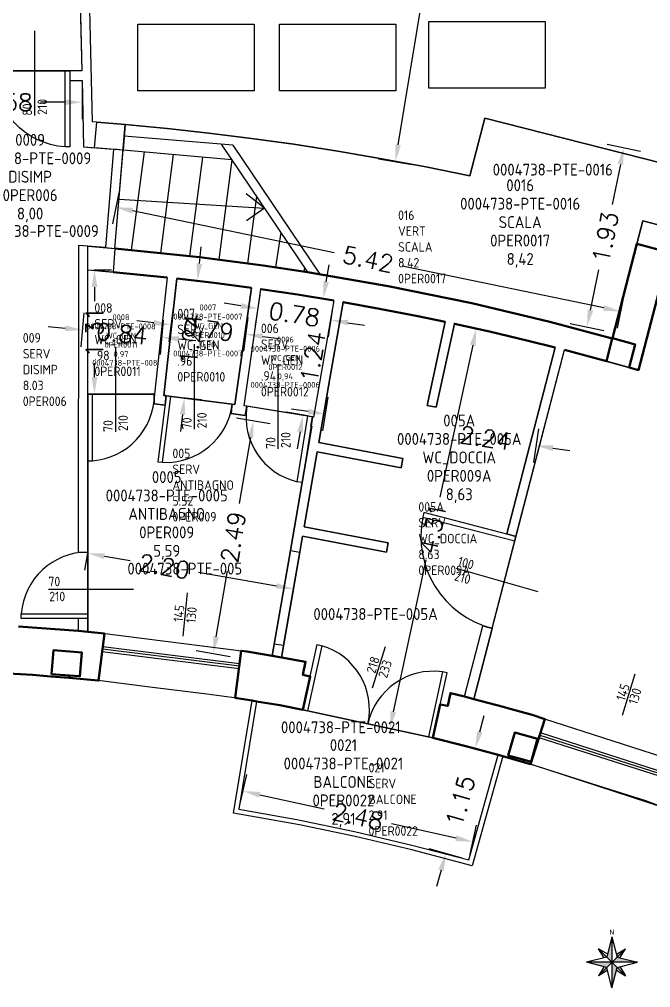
# Model space of a CAD drawing. Header units: metres. Extents: x 360.2 to 396, y 166.8 to 184.4.
# Drawn here: x 376.71 to 383.36, y 166.82 to 177.01 of the extents above; entities that cross this region are included whole.
import ezdxf
from ezdxf.enums import TextEntityAlignment as Align

# ---------------------------------------------------------------- set-up
doc = ezdxf.new("R2010")
doc.units = ezdxf.units.M
for name, color, linetype in [('A-Arredo', 2, 'Continuous'), ('A-Infissi', 5, 'Continuous'), ('A-Muratura', 4, 'Continuous'), ('A-Proiezioni', 253, 'Continuous'), ('A-Quote', 1, 'Continuous'), ('A-Simboli', 7, 'Continuous'), ('A-Viste', 7, 'Continuous'), ('RM$TXT', 5, 'Continuous'), ('Z-RM', 5, 'Continuous'), ('Z-RMBK', 6, 'Continuous'), ('Z-RMTXT', 5, 'Continuous'), ('Z-Sup_Tot_Lorda', 1, 'Continuous')]:
    doc.layers.add(name, color=color, linetype=linetype)
doc.layers.add('A_MURI', color=4, linetype='Continuous', lineweight=50)
doc.styles.add('ROMANS', font='romans')
doc.styles.get("Standard").update_dxf_attribs({"font": 'isocp.shx'})
doc.dimstyles.new('QUOTE', dxfattribs={"dimtxt": 0.18, "dimasz": 0.18, "dimexe": 0.18, "dimexo": 0.0625, "dimgap": 0.09, "dimtad": 0, "dimzin": 0, "dimdsep": 46, "dimtxsty": 'ROMANS', "dimcen": 0.09, "dimadec": 0, "dimazin": 0, "dimtfac": 1, "dimtofl": 0, "dimtmove": 0, "dimatfit": 3, "dimfxl": 0.18, "dimfxlon": 1, "dimtolj": 1, "dimtzin": 0, "dimarcsym": 0})

# ---------------------------------------------------------------- blocks, each defined once
blk = doc.blocks.new('W150')
for p, q in [((0, 0.049), (0, 0)), ((1.5, 0.049), (1.5, 0))]:
    blk.add_line(p, q)
for points in [[(1.5, 0.049), (0, 0.049)], [(0, 0.025), (1.5, 0.025)], [(0, 0), (1.5, 0)]]:
    blk.add_lwpolyline(points)
blk = doc.blocks.new('W145')
for p, q in [((0, 0.049), (0, 0)), ((1.45, 0.049), (1.45, 0))]:
    blk.add_line(p, q)
for points in [[(1.45, 0.049), (0, 0.049)], [(0, 0.025), (1.45, 0.025)], [(0, 0), (1.45, 0)]]:
    blk.add_lwpolyline(points)
blk = doc.blocks.new('DW70dx')
blk.add_line((0, 0), (-0.7, 0))
for points in [[(0, 0.7), (-0.05, 0.7), (-0.05, 0)], [(0, 0), (0, 0.7)]]:
    blk.add_lwpolyline(points)
blk.add_arc((0.003, -0.001), 0.703, 94.3593, 179.8829)
blk = doc.blocks.new('DW70sx')
blk.add_line((0, 0), (0.7, 0))
for points in [[(0, 0), (0, 0.7)], [(0, 0.7), (0.05, 0.7), (0.05, 0)]]:
    blk.add_lwpolyline(points)
blk.add_arc((-0.003, -0.001), 0.703, 0.1171, 85.6407)
blk = doc.blocks.new('D100dx')
blk.add_lwpolyline([(-0.05, 1, 0.399307), (-1, 0), (0, 0)], format="xyb")
for points in [[(0, 1), (-0.05, 1), (-0.05, 0)], [(0, 0), (0, 1)]]:
    blk.add_lwpolyline(points)
blk = doc.blocks.new('D70sx')
blk.add_line((0, 0), (0.7, 0))
for points in [[(0, 0), (0, 0.7)], [(0, 0.7), (0.05, 0.7), (0.05, 0)]]:
    blk.add_lwpolyline(points)
blk.add_arc((-0.003, -0.001), 0.703, 0.1171, 85.6407)
blk = doc.blocks.new('D70dx')
blk.add_line((0, 0), (-0.7, 0))
for points in [[(0, 0.7), (-0.05, 0.7), (-0.05, 0)], [(0, 0), (0, 0.7)]]:
    blk.add_lwpolyline(points)
blk.add_arc((0.003, -0.001), 0.703, 94.3593, 179.8829)
blk = doc.blocks.new('D80sx')
for points in [[(0, 0), (0, 0.8)], [(0, 0.8), (0.05, 0.8), (0.05, 0)], [(0.8, 0), (0, 0)]]:
    blk.add_lwpolyline(points)
blk.add_lwpolyline([(0.05, 0.8, -0.394558), (0.8, 0)], format="xyb")
blk = doc.blocks.new('WNS')
blk.add_line((-0.228, 0), (0.228, 0))
for tag, p in [('WIDTH', (0.005, 0.017)), ('HEIGHT', (0.001, -0.116))]:
    blk.add_attdef(tag, text='', height=0.1).set_placement(p, align=Align.CENTER)
at = {"flags": 1}
for tag, p in [('WN_TYPE', (-0.004, 0.009)), ('GL_TYPE', (-0.003, 0.014)), ('FR_ELEV', (-0.004, 0.002)), ('FR_MATL', (0.021, 0.009))]:
    blk.add_attdef(tag, p, '', height=0.00225, dxfattribs=at)
blk = doc.blocks.new('PORTA')
blk.add_line((-0.893, 0), (0, 0))
for tag, p in [('WIDTH', (-0.894, 0.03)), ('HEIGHT', (-0.885, -0.128))]:
    blk.add_attdef(tag, p, '', height=0.1)
blk = doc.blocks.new('*D197')
at = {"layer": 'A-Quote', "color": 0, "lineweight": -2, "transparency": 16777216}
for p, q in [((377.432, 171.392), (377.401, 171.214)), ((377.609, 171.361), (377.88, 171.314)), ((379.42, 171.046), (378.598, 171.189)), ((379.597, 171.016), (379.566, 170.838))]:
    blk.add_line(p, q, dxfattribs=at)
at = {"layer": 'A-Quote', "color": 0, "transparency": 16777216}
for points in [[(377.615, 171.391), (377.604, 171.331), (377.432, 171.392)], [(379.425, 171.076), (379.415, 171.017), (379.597, 171.016)]]:
    blk.add_solid(points, dxfattribs=at)
at = {"layer": 'Defpoints', "color": 0, "transparency": 16777216}
for p in [(377.434, 171.404), (379.597, 171.016), (379.599, 171.028)]:
    blk.add_point(p, dxfattribs=at)
at = {"layer": 'A-Quote', "color": 0, "transparency": 16777216, "insert": (378.239, 171.252), "char_height": 0.18, "attachment_point": 5, "rotation": 350.1415, "style": 'ROMANS'}
blk.add_mtext('\\A1;2.20', dxfattribs=at)
blk = doc.blocks.new('*D198')
at = {"layer": 'A-Quote', "color": 0, "lineweight": -2, "transparency": 16777216}
for p, q in [((381.352, 173.793), (381.698, 173.718)), ((381.484, 173.58), (381.138, 171.983)), ((380.649, 169.723), (380.995, 171.321)), ((380.441, 169.584), (380.787, 169.509))]:
    blk.add_line(p, q, dxfattribs=at)
at = {"layer": 'A-Quote', "color": 0, "transparency": 16777216}
for points in [[(381.455, 173.587), (381.513, 173.574), (381.522, 173.756)], [(380.62, 169.729), (380.678, 169.717), (380.611, 169.547)]]:
    blk.add_solid(points, dxfattribs=at)
at = {"layer": 'Defpoints', "color": 0, "transparency": 16777216}
for p in [(381.291, 173.806), (380.379, 169.597), (380.611, 169.547)]:
    blk.add_point(p, dxfattribs=at)
at = {"layer": 'A-Quote', "color": 0, "transparency": 16777216, "insert": (381.066, 171.652), "char_height": 0.18, "attachment_point": 5, "rotation": 77.7864, "style": 'ROMANS'}
blk.add_mtext('\\A1;4.31', dxfattribs=at)
blk = doc.blocks.new('*D174')
at = {"layer": 'A-Quote', "color": 0, "lineweight": -2, "transparency": 16777216}
for p, q in [((379.958, 173.034), (379.905, 172.678)), ((379.754, 172.883), (379.576, 172.909)), ((382.177, 172.702), (382.124, 172.346)), ((382.328, 172.498), (382.506, 172.471))]:
    blk.add_line(p, q, dxfattribs=at)
at = {"layer": 'A-Quote', "color": 0, "transparency": 16777216}
for points in [[(379.758, 172.912), (379.749, 172.853), (379.932, 172.856)], [(382.333, 172.527), (382.324, 172.468), (382.15, 172.524)]]:
    blk.add_solid(points, dxfattribs=at)
at = {"layer": 'Defpoints', "color": 0, "transparency": 16777216}
for p in [(380.022, 173.457), (382.24, 173.125), (382.15, 172.524)]:
    blk.add_point(p, dxfattribs=at)
at = {"layer": 'A-Quote', "color": 0, "transparency": 16777216, "insert": (381.617, 172.604), "char_height": 0.18, "attachment_point": 5, "rotation": 351.4913, "style": 'ROMANS'}
blk.add_mtext('\\A1;2.24', dxfattribs=at)
blk = doc.blocks.new('*D199')
at = {"layer": 'A-Quote', "color": 0, "lineweight": -2, "transparency": 16777216}
for p, q in [((378.608, 174.439), (378.628, 174.617)), ((378.432, 174.277), (378.767, 174.24)), ((378.295, 173.046), (378.629, 173.009)), ((378.431, 172.85), (378.411, 172.671))]:
    blk.add_line(p, q, dxfattribs=at)
at = {"layer": 'A-Quote', "color": 0, "transparency": 16777216}
for points in [[(378.578, 174.442), (378.638, 174.435), (378.588, 174.26)], [(378.401, 172.853), (378.46, 172.847), (378.451, 173.029)]]:
    blk.add_solid(points, dxfattribs=at)
at = {"layer": 'Defpoints', "color": 0, "transparency": 16777216}
for p in [(378.37, 174.284), (378.233, 173.053), (378.451, 173.029)]:
    blk.add_point(p, dxfattribs=at)
at = {"layer": 'A-Quote', "color": 0, "transparency": 16777216, "insert": (378.519, 173.644), "char_height": 0.18, "attachment_point": 5, "rotation": 83.6354, "style": 'ROMANS'}
blk.add_mtext('\\A1;1.24', dxfattribs=at)
blk = doc.blocks.new('*D200')
at = {"layer": 'A-Quote', "color": 0, "lineweight": -2, "transparency": 16777216}
for p, q in [((378.331, 173.973), (378.286, 173.616)), ((379.118, 173.874), (379.073, 173.517)), ((378.13, 173.817), (377.952, 173.839)), ((379.274, 173.673), (379.453, 173.651))]:
    blk.add_line(p, q, dxfattribs=at)
at = {"layer": 'A-Quote', "color": 0, "transparency": 16777216}
for points in [[(378.134, 173.847), (378.126, 173.787), (378.309, 173.795)], [(379.278, 173.703), (379.27, 173.644), (379.096, 173.696)]]:
    blk.add_solid(points, dxfattribs=at)
at = {"layer": 'Defpoints', "color": 0, "transparency": 16777216}
for p in [(378.37, 174.284), (379.157, 174.185), (378.309, 173.795)]:
    blk.add_point(p, dxfattribs=at)
at = {"layer": 'A-Quote', "color": 0, "transparency": 16777216, "insert": (378.702, 173.745), "char_height": 0.18, "attachment_point": 5, "rotation": 352.8526, "style": 'ROMANS'}
blk.add_mtext('\\A1;0.79', dxfattribs=at)
blk = doc.blocks.new('*D201')
at = {"layer": 'A-Quote', "color": 0, "lineweight": -2, "transparency": 16777216}
for p, q in [((379.942, 174.248), (379.973, 174.426)), ((379.962, 174.062), (379.734, 174.102)), ((379.749, 172.836), (379.521, 172.876)), ((379.667, 172.668), (379.636, 172.49))]:
    blk.add_line(p, q, dxfattribs=at)
at = {"layer": 'A-Quote', "color": 0, "transparency": 16777216}
for points in [[(379.912, 174.253), (379.971, 174.243), (379.911, 174.071)], [(379.638, 172.673), (379.697, 172.662), (379.698, 172.845)]]:
    blk.add_solid(points, dxfattribs=at)
at = {"layer": 'Defpoints', "color": 0, "transparency": 16777216}
for p in [(380.023, 174.051), (379.698, 172.845), (379.81, 172.825)]:
    blk.add_point(p, dxfattribs=at)
at = {"layer": 'A-Quote', "color": 0, "transparency": 16777216, "insert": (379.804, 173.458), "char_height": 0.18, "attachment_point": 5, "rotation": 80.1415, "style": 'ROMANS'}
blk.add_mtext('\\A1;1.24', dxfattribs=at)
blk = doc.blocks.new('*D202')
at = {"layer": 'A-Quote', "color": 0, "lineweight": -2, "transparency": 16777216}
for p, q in [((379.246, 174.11), (379.196, 173.788)), ((379.046, 173.994), (378.868, 174.022)), ((380.014, 173.99), (379.964, 173.668)), ((380.169, 173.818), (380.347, 173.791))]:
    blk.add_line(p, q, dxfattribs=at)
at = {"layer": 'A-Quote', "color": 0, "transparency": 16777216}
for points in [[(379.051, 174.024), (379.041, 173.964), (379.224, 173.966)], [(380.174, 173.848), (380.165, 173.789), (379.991, 173.846)]]:
    blk.add_solid(points, dxfattribs=at)
at = {"layer": 'Defpoints', "color": 0, "transparency": 16777216}
for p in [(379.256, 174.171), (379.224, 173.966), (380.023, 174.051)]:
    blk.add_point(p, dxfattribs=at)
at = {"layer": 'A-Quote', "color": 0, "transparency": 16777216, "insert": (379.608, 173.906), "char_height": 0.18, "attachment_point": 5, "rotation": 351.1183, "style": 'ROMANS'}
blk.add_mtext('\\A1;0.78', dxfattribs=at)
blk = doc.blocks.new('*D175')
at = {"layer": 'A-Quote', "color": 0, "lineweight": -2, "transparency": 16777216}
for p, q in [((379, 172.817), (379.354, 172.756)), ((379.146, 172.609), (379.027, 171.916)), ((378.784, 170.513), (378.904, 171.206)), ((378.576, 170.366), (378.931, 170.305))]:
    blk.add_line(p, q, dxfattribs=at)
at = {"layer": 'A-Quote', "color": 0, "transparency": 16777216}
for points in [[(379.117, 172.615), (379.176, 172.604), (379.177, 172.787)], [(378.755, 170.518), (378.814, 170.507), (378.754, 170.335)]]:
    blk.add_solid(points, dxfattribs=at)
at = {"layer": 'Defpoints', "color": 0, "transparency": 16777216}
for p in [(378.191, 172.957), (377.768, 170.505), (378.754, 170.335)]:
    blk.add_point(p, dxfattribs=at)
at = {"layer": 'A-Quote', "color": 0, "transparency": 16777216, "insert": (378.965, 171.561), "char_height": 0.18, "attachment_point": 5, "rotation": 80.2031, "style": 'ROMANS'}
blk.add_mtext('\\A1;2.49', dxfattribs=at)
blk = doc.blocks.new('*D205')
at = {"layer": 'A-Quote', "color": 0, "lineweight": -2, "transparency": 16777216}
for p, q in [((377.393, 173.921), (377.36, 173.562)), ((377.197, 173.758), (377.018, 173.775)), ((378.228, 173.843), (378.195, 173.484)), ((378.391, 173.647), (378.57, 173.63))]:
    blk.add_line(p, q, dxfattribs=at)
at = {"layer": 'A-Quote', "color": 0, "transparency": 16777216}
for points in [[(377.2, 173.788), (377.195, 173.729), (377.377, 173.742)], [(378.394, 173.677), (378.388, 173.617), (378.212, 173.664)]]:
    blk.add_solid(points, dxfattribs=at)
at = {"layer": 'Defpoints', "color": 0, "transparency": 16777216}
for p in [(377.436, 174.373), (378.271, 174.295), (378.212, 173.664)]:
    blk.add_point(p, dxfattribs=at)
at = {"layer": 'A-Quote', "color": 0, "transparency": 16777216, "insert": (377.794, 173.703), "char_height": 0.18, "attachment_point": 5, "rotation": 354.6608, "style": 'ROMANS'}
blk.add_mtext('\\A1;0.84', dxfattribs=at)
blk = doc.blocks.new('*D178')
at = {"layer": 'A-Quote', "color": 0, "lineweight": -2, "transparency": 16777216}
for p, q in [((381.404, 181.035), (381.759, 180.976)), ((381.552, 180.827), (381.185, 178.618)), ((380.699, 175.689), (381.066, 177.899)), ((380.492, 175.541), (380.847, 175.482))]:
    blk.add_line(p, q, dxfattribs=at)
at = {"layer": 'A-Quote', "color": 0, "transparency": 16777216}
for points in [[(381.523, 180.832), (381.582, 180.823), (381.582, 181.005)], [(380.669, 175.694), (380.728, 175.684), (380.669, 175.512)]]:
    blk.add_solid(points, dxfattribs=at)
at = {"layer": 'Defpoints', "color": 0, "transparency": 16777216}
for p in [(381.208, 181.067), (381.582, 181.005), (380.295, 175.574)]:
    blk.add_point(p, dxfattribs=at)
at = {"layer": 'A-Quote', "color": 0, "transparency": 16777216, "insert": (381.126, 178.258), "char_height": 0.18, "attachment_point": 5, "rotation": 80.5675, "style": 'ROMANS'}
blk.add_mtext('\\A1;5.57', dxfattribs=at)
blk = doc.blocks.new('*D211')
at = {"layer": 'A-Quote', "color": 0, "lineweight": -2, "transparency": 16777216}
for p, q in [((377.761, 175.186), (377.693, 174.857)), ((377.905, 174.997), (380.027, 174.558)), ((382.862, 173.973), (380.741, 174.411)), ((383.07, 174.089), (383.002, 173.76))]:
    blk.add_line(p, q, dxfattribs=at)
at = {"layer": 'A-Quote', "color": 0, "transparency": 16777216}
for points in [[(377.911, 175.026), (377.899, 174.967), (377.729, 175.033)], [(382.868, 174.002), (382.856, 173.943), (383.039, 173.936)]]:
    blk.add_solid(points, dxfattribs=at)
at = {"layer": 'Defpoints', "color": 0, "transparency": 16777216}
for p in [(377.773, 175.247), (383.083, 174.15), (383.039, 173.936)]:
    blk.add_point(p, dxfattribs=at)
at = {"layer": 'A-Quote', "color": 0, "transparency": 16777216, "insert": (380.384, 174.485), "char_height": 0.18, "attachment_point": 5, "rotation": 348.3308, "style": 'ROMANS'}
blk.add_mtext('\\A1;5.42', dxfattribs=at)
blk = doc.blocks.new('*D179')
at = {"layer": 'A-Quote', "color": 0, "lineweight": -2, "transparency": 16777216}
for p, q in [((382.897, 175.697), (383.25, 175.624)), ((383.037, 175.484), (382.951, 175.061)), ((382.722, 173.95), (382.809, 174.373)), ((382.51, 173.81), (382.863, 173.737))]:
    blk.add_line(p, q, dxfattribs=at)
at = {"layer": 'A-Quote', "color": 0, "transparency": 16777216}
for points in [[(383.008, 175.49), (383.067, 175.478), (383.073, 175.661)], [(382.693, 173.956), (382.752, 173.944), (382.686, 173.773)]]:
    blk.add_solid(points, dxfattribs=at)
at = {"layer": 'Defpoints', "color": 0, "transparency": 16777216}
for p in [(381.617, 175.959), (381.23, 174.072), (382.686, 173.773)]:
    blk.add_point(p, dxfattribs=at)
at = {"layer": 'A-Quote', "color": 0, "transparency": 16777216, "insert": (382.88, 174.717), "char_height": 0.18, "attachment_point": 5, "rotation": 78.4061, "style": 'ROMANS'}
blk.add_mtext('\\A1;1.93', dxfattribs=at)
blk = doc.blocks.new('*D181')
at = {"layer": 'A-Quote', "color": 0, "lineweight": -2, "transparency": 16777216}
for p, q in [((379.038, 168.759), (379.106, 169.064)), ((379.243, 168.85), (379.92, 168.7)), ((381.309, 168.393), (380.631, 168.543)), ((381.456, 168.224), (381.523, 168.53))]:
    blk.add_line(p, q, dxfattribs=at)
at = {"layer": 'A-Quote', "color": 0, "transparency": 16777216}
for points in [[(379.249, 168.879), (379.236, 168.82), (379.067, 168.889)], [(381.315, 168.422), (381.302, 168.363), (381.484, 168.354)]]:
    blk.add_solid(points, dxfattribs=at)
at = {"layer": 'Defpoints', "color": 0, "transparency": 16777216}
for p in [(379.067, 168.889), (379.025, 168.698), (381.442, 168.163)]:
    blk.add_point(p, dxfattribs=at)
at = {"layer": 'A-Quote', "color": 0, "transparency": 16777216, "insert": (380.276, 168.621), "char_height": 0.18, "attachment_point": 5, "rotation": 347.5236, "style": 'ROMANS'}
blk.add_mtext('\\A1;2.48', dxfattribs=at)
blk = doc.blocks.new('*D212')
at = {"layer": 'A-Quote', "color": 0, "lineweight": -2, "transparency": 16777216}
for p, q in [((381.558, 169.511), (381.606, 169.685)), ((381.683, 169.29), (381.336, 169.386)), ((381.373, 168.182), (381.027, 168.279)), ((381.152, 168.057), (381.103, 167.884))]:
    blk.add_line(p, q, dxfattribs=at)
at = {"layer": 'A-Quote', "color": 0, "transparency": 16777216}
for points in [[(381.529, 169.519), (381.587, 169.503), (381.51, 169.338)], [(381.123, 168.065), (381.181, 168.049), (381.2, 168.23)]]:
    blk.add_solid(points, dxfattribs=at)
at = {"layer": 'Defpoints', "color": 0, "transparency": 16777216}
for p in [(381.752, 169.27), (381.2, 168.23), (381.442, 168.163)]:
    blk.add_point(p, dxfattribs=at)
at = {"layer": 'A-Quote', "color": 0, "transparency": 16777216, "insert": (381.355, 168.784), "char_height": 0.18, "attachment_point": 5, "rotation": 74.3888, "style": 'ROMANS'}
blk.add_mtext('\\A1;1.15', dxfattribs=at)
blk = doc.blocks.new('ORIENTAMENTO')
h = blk.add_hatch(color=256)
h.paths.add_polyline_path([(0.004, 0.263), (-0.049, 0.049), (0.004, -0.004)])
h.paths.add_polyline_path([(0.004, -0.004), (-0.263, -0.004), (-0.049, -0.058)])
h.paths.add_polyline_path([(0.058, -0.058), (0.004, -0.004), (0.004, -0.272)])
h.paths.add_polyline_path([(0.058, 0.049), (0.004, -0.004), (0.272, -0.004)])
h = blk.add_hatch(color=256)
h.paths.add_polyline_path([(0.146, 0.137), (0.05, 0.08), (0.058, 0.049)])
h.paths.add_polyline_path([(-0.137, 0.137), (-0.08, 0.041), (-0.049, 0.049)])
h.paths.add_polyline_path([(-0.049, -0.058), (-0.137, -0.146), (-0.041, -0.088)])
h.paths.add_polyline_path([(0.088, -0.05), (0.058, -0.058), (0.146, -0.146)])
for p, q in [((0.004, 0.263), (-0.049, 0.049)), ((0.004, 0.263), (0.004, -0.272)), ((0.004, 0.263), (0.058, 0.049)), ((-0.137, 0.137), (-0.049, 0.049)), ((-0.08, 0.041), (-0.137, 0.137)), ((-0.041, 0.08), (-0.137, 0.137)), ((0.05, 0.08), (0.146, 0.137)), ((0.146, 0.137), (0.058, 0.049)), ((0.088, 0.041), (0.146, 0.137)), ((-0.049, 0.049), (-0.263, -0.004)), ((-0.049, -0.058), (0.058, 0.049)), ((0.058, -0.058), (-0.049, 0.049)), ((0.058, 0.049), (0.272, -0.004)), ((0.272, -0.004), (-0.263, -0.004)), ((-0.049, -0.058), (-0.263, -0.004)), ((-0.08, -0.05), (-0.137, -0.146)), ((-0.137, -0.146), (-0.049, -0.058)), ((-0.041, -0.088), (-0.137, -0.146)), ((0.004, -0.272), (-0.049, -0.058)), ((0.004, -0.272), (0.058, -0.058)), ((0.05, -0.088), (0.146, -0.146)), ((0.058, -0.058), (0.272, -0.004)), ((0.146, -0.146), (0.058, -0.058)), ((0.088, -0.05), (0.146, -0.146))]:
    blk.add_line(p, q)
blk.add_text('N', height=0.0527).set_placement((0.002, 0.286), align=Align.CENTER)
blk = doc.blocks.new('*D182')
at = {"layer": 'A-Quote', "color": 0, "lineweight": -2, "transparency": 16777216}
for p, q in [((377.498, 174.373), (377.685, 174.373)), ((377.505, 174.193), (377.505, 174.045)), ((377.505, 173.245), (377.505, 173.393)), ((377.497, 173.065), (377.685, 173.065))]:
    blk.add_line(p, q, dxfattribs=at)
at = {"layer": 'A-Quote', "color": 0, "transparency": 16777216}
for points in [[(377.475, 174.193), (377.535, 174.193), (377.505, 174.373)], [(377.475, 173.245), (377.535, 173.245), (377.505, 173.065)]]:
    blk.add_solid(points, dxfattribs=at)
at = {"layer": 'Defpoints', "color": 0, "transparency": 16777216}
for p in [(377.436, 174.373), (377.435, 173.065), (377.505, 173.065)]:
    blk.add_point(p, dxfattribs=at)
at = {"layer": 'A-Quote', "color": 0, "transparency": 16777216, "insert": (377.505, 173.719), "char_height": 0.18, "attachment_point": 5, "rotation": 90, "style": 'ROMANS'}
blk.add_mtext('\\A1;1.31', dxfattribs=at)
blk = doc.blocks.new('*D183')
at = {"layer": 'A-Quote', "color": 0, "lineweight": -2, "transparency": 16777216}
for p, q in [((375.796, 176.305), (375.796, 175.958)), ((377.374, 176.305), (377.374, 175.958)), ((375.976, 176.138), (376.233, 176.138)), ((377.194, 176.138), (376.936, 176.138))]:
    blk.add_line(p, q, dxfattribs=at)
at = {"layer": 'A-Quote', "color": 0, "transparency": 16777216}
for points in [[(375.976, 176.168), (375.976, 176.108), (375.796, 176.138)], [(377.194, 176.168), (377.194, 176.108), (377.374, 176.138)]]:
    blk.add_solid(points, dxfattribs=at)
at = {"layer": 'Defpoints', "color": 0, "transparency": 16777216}
for p in [(375.796, 176.368), (377.374, 176.368), (377.374, 176.138)]:
    blk.add_point(p, dxfattribs=at)
at = {"layer": 'A-Quote', "color": 0, "transparency": 16777216, "insert": (376.585, 176.138), "char_height": 0.18, "attachment_point": 5, "style": 'ROMANS'}
blk.add_mtext('\\A1;1.58', dxfattribs=at)
blk = doc.blocks.new('VANO')
at = {"flags": 1}
for tag, p in [('EDIFICIO', (0, 0)), ('PIANO', (0, -0.198)), ('PERIMETRO', (0, -1.343)), ('ETICHETTA_VANO', (0, -1.529)), ('RM_CAT', (0, -1.717)), ('DV_ID', (0, -1.901)), ('H_MED', (0, -2.112)), ('H_NET', (0, -2.302)), ('TYPE_CO', (0, -2.515)), ('MAT_PAR', (0, -2.693)), ('MAT_PAV', (0, -2.877)), ('CODICE', (0, -3.071))]:
    blk.add_attdef(tag, text='', height=0.125, dxfattribs=at).set_placement(p, align=Align.MIDDLE_CENTER)
for tag, p in [('NUMERO_VANO', (0, -0.393)), ('CODICE_VANO', (0, -0.587)), ('RM_TYPE', (0, -0.781)), ('CODICE_VANO_ESTERNO', (0, -0.975)), ('AREA', (0, -1.169))]:
    blk.add_attdef(tag, text='', height=0.125).set_placement(p, align=Align.MIDDLE_CENTER)
blk = doc.blocks.new('TAVOLO')
for p, q in [((-0.612, 0.35), (0.612, 0.35)), ((-0.612, -0.35), (-0.612, 0.35)), ((0.612, 0.35), (0.612, -0.35)), ((0.612, -0.35), (-0.612, -0.35))]:
    blk.add_line(p, q)
at = {"flags": 1}
for tag, p in [('EDIFICIO', (-0.625, 1.566)), ('PIANO', (-0.625, 1.486)), ('NUMERO_VANO', (-0.625, 1.401)), ('CODICE_VANO', (-0.625, 1.316)), ('CODICE', (-0.625, 1.231)), ('ETICHETTA_OLD', (-0.625, 1.146)), ('TIPOLOGIA_ARREDO', (-0.625, 1.062)), ('REPARTO', (-0.625, 0.977)), ('NUM_FATTURA', (-0.625, 0.892)), ('INTESTAZIONE_FATTURA_AREA', (-0.625, 0.808)), ('ANNO', (-0.625, 0.723)), ('VALORE_NOMINALE', (-0.625, 0.638)), ('VALORE_RESIDUO', (-0.625, 0.554)), ('DESCRIZIONE_VISIVA', (-0.625, 0.469))]:
    blk.add_attdef(tag, p, '', height=0.0512, dxfattribs=at)

msp = doc.modelspace()

# ---------------------------------------------------------------- linework, layer by layer
at = {"layer": 'A-Muratura'}
for points in [[(377.431, 178.152), (377.331, 178.149), (377.371, 176.468), (377.245, 176.468), (377.245, 176.368), (377.374, 176.368), (377.391, 175.668), (377.506, 175.659), (377.528, 175.928), (377.484, 175.931)], [(377.528, 175.928), (377.827, 175.903), (377.805, 175.635), (377.506, 175.659)], [(377.806, 175.634), (377.705, 175.643), (377.621, 174.608), (377.72, 174.6)], [(383.212, 174.646), (383.275, 174.889), (383.517, 174.826), (383.454, 174.584)], [(377.335, 171.404), (377.434, 171.404), (377.436, 174.623), (377.336, 174.631)], [(377.436, 174.623), (377.72, 174.6), (377.7, 174.351), (377.436, 174.372)], [(382.89, 173.412), (382.953, 173.654), (383.194, 173.587), (383.131, 173.345)], [(377.434, 170.704), (377.334, 170.704), (377.334, 170.574), (377.434, 170.565)], [(381.398, 169.882), (381.591, 170.626), (381.688, 170.601), (381.495, 169.857)], [(379.494, 170.419), (379.395, 170.436), (379.374, 170.312), (379.472, 170.295)], [(377.073, 170.37), (377.372, 170.345), (377.352, 170.096), (377.053, 170.12)], [(379.698, 169.745), (379.774, 170.095), (379.697, 170.113), (379.726, 170.25), (379.472, 170.295), (379.374, 170.312), (379.293, 170.325), (379.109, 170.356), (379.048, 170.363), (378.986, 169.868), (379.001, 169.866), (379.162, 169.841), (379.211, 169.832), (379.455, 169.791)], [(382.091, 169.172), (382.243, 169.646), (382.109, 169.689), (381.956, 169.732), (381.879, 169.754), (381.803, 169.775), (381.495, 169.857), (381.398, 169.882), (381.25, 169.919), (381.221, 169.785), (381.143, 169.801), (381.066, 169.449), (381.41, 169.362), (381.752, 169.27), (381.8, 169.257), (382.019, 169.194), (382.025, 169.216), (381.857, 169.263), (381.926, 169.504), (382.166, 169.437), (382.098, 169.195), (382.025, 169.216), (382.019, 169.194)], [(381.857, 169.263), (381.926, 169.504), (382.166, 169.437), (382.098, 169.195)]]:
    msp.add_lwpolyline(points, close=True, dxfattribs=at)
for points in [[(382.449, 173.531), (382.89, 173.412), (382.952, 173.65), (382.296, 173.828), (381.476, 174.022), (380.594, 174.203), (379.745, 174.35), (379.278, 174.421), (378.609, 174.508), (377.72, 174.6)], [(383.212, 174.646), (383.212, 174.646), (382.953, 173.654), (383.194, 173.587), (383.131, 173.345), (383.227, 173.317)], [(383.212, 174.646), (383.551, 174.557), (383.227, 173.317)], [(377.7, 174.351), (378.271, 174.295)], [(378.37, 174.284), (378.764, 174.237), (379.157, 174.185)], [(379.256, 174.171), (379.256, 174.171), (379.64, 174.114), (380.023, 174.051)], [(380.023, 174.051), (379.81, 172.825), (379.799, 172.827), (379.784, 172.728), (379.793, 172.727), (379.566, 171.421), (379.665, 171.404), (379.694, 171.571), (380.578, 171.402), (380.595, 171.501), (379.711, 171.67), (379.848, 172.458), (380.732, 172.289), (380.749, 172.388), (379.865, 172.556), (379.968, 173.148), (380.122, 174.034)], [(380.122, 174.034), (380.122, 174.034), (380.503, 173.965), (380.907, 173.887), (381.193, 173.828)], [(381.193, 173.828), (381.005, 172.947), (381.1, 172.927), (381.291, 173.806)], [(381.291, 173.806), (381.291, 173.806), (381.659, 173.724), (382.067, 173.627), (382.352, 173.556)], [(382.352, 173.556), (381.843, 171.594), (381.939, 171.569), (382.449, 173.531)], [(376.466, 170.133), (376.853, 170.11), (377.047, 170.095), (377.24, 170.08), (377.24, 170.105), (377.053, 170.12), (377.073, 170.37), (377.372, 170.345), (377.352, 170.096), (377.24, 170.105), (377.24, 170.08), (377.544, 170.052), (377.548, 170.052), (377.612, 170.546), (377.434, 170.565), (377.334, 170.574), (376.705, 170.62)]]:
    msp.add_lwpolyline(points, dxfattribs=at)
for points in [[(378.271, 174.295), (378.135, 173.064, -0.016015), (378.133, 173.019), (378.133, 172.964), (378.248, 172.951), (378.253, 172.988), (378.259, 173.05), (378.233, 173.053), (378.37, 174.284)], [(379.157, 174.185), (378.981, 172.956), (378.955, 172.96, -0.007999), (378.951, 172.938), (378.943, 172.861), (379.09, 172.84), (379.108, 172.938), (379.08, 172.942), (379.256, 174.171)]]:
    msp.add_lwpolyline(points, format="xyb", dxfattribs=at)
at = {"layer": 'A-Proiezioni'}
for points in [[(379.566, 171.421), (379.395, 170.436)], [(379.494, 170.419), (379.665, 171.404)]]:
    msp.add_lwpolyline(points, dxfattribs=at)
at = {"layer": 'A-Simboli'}
for p, q in [((378.839, 175.697), (379.745, 174.35)), ((378.961, 175.687), (379.877, 174.328))]:
    msp.add_line(p, q, dxfattribs=at)
for points in [[(377.763, 175.117), (377.763, 175.117), (379.292, 175.024), (379.101, 175.173)], [(379.292, 175.024), (379.104, 174.891)]]:
    msp.add_lwpolyline(points, dxfattribs=at)
at = {"layer": 'A-Viste'}
for p, q in [((378.961, 175.687), (377.818, 175.781)), ((378.95, 175.532), (377.805, 175.635)), ((378.026, 175.615), (377.891, 174.582)), ((378.334, 175.587), (378.199, 174.551)), ((378.642, 175.559), (378.506, 174.519)), ((378.95, 175.532), (378.813, 174.482)), ((379.209, 175.147), (379.113, 174.442)), ((379.464, 174.768), (379.41, 174.401)), ((379.714, 174.397), (379.707, 174.356))]:
    msp.add_line(p, q, dxfattribs=at)
for points in [[(383.679, 169.181), (382.243, 169.646)], [(383.508, 168.709), (382.091, 169.172)]]:
    msp.add_lwpolyline(points, dxfattribs=at)
at = {"layer": 'A_MURI'}
for points in [[(382.449, 173.531), (382.89, 173.412), (382.952, 173.65), (382.296, 173.828), (381.476, 174.022), (380.594, 174.203), (379.745, 174.35), (379.278, 174.421), (378.609, 174.508), (377.72, 174.6)], [(383.212, 174.646), (383.212, 174.646), (382.953, 173.654), (383.194, 173.587), (383.131, 173.345), (383.227, 173.317)], [(383.212, 174.646), (383.551, 174.557), (383.227, 173.317)], [(377.7, 174.351), (378.271, 174.295)], [(378.37, 174.284), (378.764, 174.237), (379.157, 174.185)], [(379.256, 174.171), (379.256, 174.171), (379.64, 174.114), (380.023, 174.051)], [(380.122, 174.034), (380.122, 174.034), (380.503, 173.965), (380.907, 173.887), (381.193, 173.828)], [(381.291, 173.806), (381.291, 173.806), (381.659, 173.724), (382.067, 173.627), (382.352, 173.556)], [(376.466, 170.133), (376.853, 170.11), (377.047, 170.095), (377.24, 170.08), (377.24, 170.105), (377.053, 170.12), (377.073, 170.37), (377.372, 170.345), (377.352, 170.096), (377.24, 170.105), (377.24, 170.08), (377.544, 170.052), (377.548, 170.052), (377.612, 170.546), (377.434, 170.565), (377.334, 170.574), (376.705, 170.62)]]:
    msp.add_lwpolyline(points, dxfattribs=at)
for points in [[(379.698, 169.745), (379.774, 170.095), (379.697, 170.113), (379.726, 170.25), (379.472, 170.295), (379.374, 170.312), (379.293, 170.325), (379.109, 170.356), (379.048, 170.363), (378.986, 169.868), (379.001, 169.866), (379.162, 169.841), (379.211, 169.832), (379.455, 169.791)], [(382.091, 169.172), (382.243, 169.646), (382.109, 169.689), (381.956, 169.732), (381.879, 169.754), (381.803, 169.775), (381.495, 169.857), (381.398, 169.882), (381.25, 169.919), (381.221, 169.785), (381.143, 169.801), (381.066, 169.449), (381.41, 169.362), (381.752, 169.27), (381.8, 169.257), (382.019, 169.194), (382.025, 169.216), (381.857, 169.263), (381.926, 169.504), (382.166, 169.437), (382.098, 169.195), (382.025, 169.216), (382.019, 169.194)]]:
    msp.add_lwpolyline(points, close=True, dxfattribs=at)
at = {"layer": 'Z-RM'}
for points in [[(373.138, 181.434), (374.349, 181.482), (374.349, 181.482), (376.05, 181.48), (376.05, 181.48), (377.251, 181.43), (377.371, 176.468), (377.371, 176.468), (377.371, 176.468), (377.371, 176.468), (377.371, 176.468), (373.01, 176.468), (373.01, 176.468), (373.01, 176.468), (373.01, 176.468), (373.01, 176.468), (373.138, 181.434)], [(381.495, 169.857), (382.449, 173.531), (383.227, 173.317), (385.028, 180.216), (387.055, 179.575), (388.785, 178.921), (389.379, 178.674), (384.941, 168.69), (384.302, 168.948), (383.679, 169.181), (382.243, 169.646), (382.101, 169.692), (381.879, 169.754)], [(377.828, 175.903), (378.268, 175.861), (378.708, 175.813), (379.155, 175.757), (379.6, 175.695), (380.065, 175.623), (380.529, 175.544), (380.992, 175.458), (381.454, 175.364), (381.61, 175.972), (383.679, 175.443), (383.517, 174.826), (383.275, 174.889), (382.952, 173.65), (382.296, 173.828), (381.476, 174.022), (380.594, 174.203), (379.745, 174.35), (379.278, 174.421), (378.609, 174.508), (377.72, 174.6), (377.828, 175.903)], [(377.435, 173.065), (377.436, 174.373), (377.7, 174.351), (378.271, 174.295), (378.135, 173.064)], [(378.233, 173.053), (378.981, 172.956), (379.157, 174.185), (378.764, 174.237), (378.37, 174.284)], [(379.08, 172.942), (379.256, 174.171), (379.64, 174.114), (380.023, 174.051), (379.81, 172.825)], [(379.665, 171.404), (379.472, 170.295), (379.726, 170.25), (379.697, 170.113), (379.774, 170.095), (379.698, 169.745), (381.066, 169.448), (381.143, 169.801), (381.221, 169.785), (381.25, 169.919), (381.398, 169.882), (381.591, 170.626), (381.688, 170.601), (381.939, 171.569), (381.843, 171.594), (382.352, 173.556), (382.067, 173.627), (381.659, 173.724), (381.291, 173.806), (381.1, 172.927), (381.005, 172.947), (381.193, 173.828), (380.907, 173.887), (380.503, 173.965), (380.122, 174.034), (379.968, 173.148), (379.865, 172.556), (380.749, 172.388), (380.732, 172.289), (379.848, 172.458), (379.711, 171.67), (380.595, 171.501), (380.578, 171.402), (379.694, 171.571), (379.665, 171.404)], [(379.566, 171.421), (379.793, 172.727), (379.782, 172.729), (379.799, 172.827), (379.108, 172.938), (379.09, 172.84), (378.943, 172.861), (378.954, 172.96), (378.259, 173.048), (378.248, 172.951), (378.133, 172.964), (378.133, 173.064), (377.435, 173.064), (377.434, 170.565), (377.562, 170.553), (379.109, 170.356), (379.374, 170.312), (379.566, 171.421)], [(379.211, 169.832), (379.025, 168.698), (379.634, 168.588), (380.241, 168.462), (380.843, 168.32), (381.442, 168.163), (381.752, 169.27), (381.41, 169.362), (381.066, 169.448), (379.698, 169.745), (379.455, 169.791)]]:
    msp.add_lwpolyline(points, close=True, dxfattribs=at)
for points in [[(383.679, 175.443), (381.61, 175.972), (381.454, 175.364), (380.992, 175.458), (380.529, 175.544), (380.065, 175.623), (379.601, 175.695), (379.155, 175.757), (378.708, 175.813), (378.268, 175.861), (377.827, 175.903), (377.528, 175.928), (377.484, 175.931), (377.484, 175.931), (377.484, 175.931), (377.431, 178.152)], [(376.445, 176.468), (377.245, 176.468), (377.245, 176.368), (377.374, 176.368), (377.391, 175.668), (377.705, 175.643), (377.621, 174.609), (377.336, 174.631), (377.335, 171.404), (377.434, 171.404), (377.434, 170.704), (377.334, 170.704), (377.334, 170.574), (377.334, 170.574), (377.334, 170.574), (377.334, 170.574), (377.334, 170.574), (376.705, 170.62)]]:
    msp.add_lwpolyline(points, dxfattribs=at)
at = {"layer": 'Z-Sup_Tot_Lorda'}
msp.add_lwpolyline([(384.122, 168.482), (383.305, 168.784), (382.802, 168.945), (382.098, 169.169), (382.019, 169.194), (381.8, 169.257), (381.477, 168.101), (380.843, 168.269), (380.246, 168.41), (379.661, 168.532), (378.967, 168.656), (379.162, 169.841), (379.001, 169.866), (378.686, 169.907), (378.115, 169.979), (377.544, 170.052), (377.24, 170.08), (377.047, 170.095), (376.853, 170.11), (376.466, 170.133)], dxfattribs=at)

# ---------------------------------------------------------------- block references
at = {"layer": 'A-Arredo'}
for p in [(378.574, 176.608), (380.064, 176.608), (381.633, 176.637)]:
    msp.add_blockref('TAVOLO', p, dxfattribs=at)
at = {"layer": 'A-Infissi'}
for name, p, rotation in [('D80sx', (377.245, 176.468), 180.000000000008), ('D70dx', (377.435, 173.065), 179.9703880017698), ('D70dx', (378.26, 173.049), 172.7247545769272), ('D70sx', (379.799, 172.827), 170.8907732925786), ('D100dx', (381.939, 171.569), 75.43991206641024), ('D70sx', (377.434, 170.704), 89.97038800177086), ('W145', (379.032, 170.226), 172.8245120308769), ('DW70sx', (379.698, 169.745), 347.7863908755369), ('DW70dx', (381.066, 169.448), 347.7863908755369), ('W150', (382.181, 169.453), 342.2561185073355)]:
    msp.add_blockref(name, p, dxfattribs=dict(at, rotation=rotation))
msp.add_blockref('PORTA', (377.914, 171.014), dxfattribs=at).add_auto_attribs({'WIDTH': '70', 'HEIGHT': '210'})
at = {"layer": 'A-Quote'}
for name, p, rotation, values in [('PORTA', (376.878, 176.89), 89.99923185324143, {'WIDTH': '80', 'HEIGHT': '210'}), ('PORTA', (377.728, 173.562), 90, {'WIDTH': '70', 'HEIGHT': '210'}), ('PORTA', (378.557, 173.59), 90, {'WIDTH': '70', 'HEIGHT': '210'}), ('PORTA', (379.439, 173.383), 90, {'WIDTH': '70', 'HEIGHT': '210'}), ('PORTA', (382.169, 170.988), 343.9990150340463, {'WIDTH': '100', 'HEIGHT': '210'}), ('WNS', (378.46, 170.747), 84.41468397239866, {'WIDTH': '145', 'HEIGHT': '130'}), ('WNS', (380.498, 170.192), 72.84152331631289, {'WIDTH': '218', 'HEIGHT': '233'}), ('WNS', (383.127, 169.905), 72.84152331631289, {'WIDTH': '145', 'HEIGHT': '130'})]:
    msp.add_blockref(name, p, dxfattribs=dict(at, rotation=rotation)).add_auto_attribs(values)
at = {"layer": 'A-Simboli'}
msp.add_blockref('ORIENTAMENTO', (382.945, 167.091), dxfattribs=at)
at = {"layer": 'Z-RMBK'}
for p, values in [((376.828, 176.135), {'NUMERO_VANO': '0009', 'CODICE_VANO': '0004738-PTE-0009', 'RM_TYPE': 'DISIMP', 'CODICE_VANO_ESTERNO': '0PER006', 'AREA': '8,00'}), ((381.983, 175.657), {'NUMERO_VANO': '0016', 'CODICE_VANO': '0004738-PTE-0016', 'RM_TYPE': 'SCALA', 'CODICE_VANO_ESTERNO': '0PER0017', 'AREA': '8,42'}), ((381.342, 173.181), {'NUMERO_VANO': '005A', 'CODICE_VANO': '0004738-PTE-005A', 'RM_TYPE': 'WC_DOCCIA', 'CODICE_VANO_ESTERNO': '0PER009A', 'AREA': '8,63'}), ((378.265, 172.586), {'NUMERO_VANO': '0005', 'CODICE_VANO': '0004738-PTE-0005', 'RM_TYPE': 'ANTIBAGNO', 'CODICE_VANO_ESTERNO': '0PER009', 'AREA': '5,59'}), ((380.124, 169.765), {'NUMERO_VANO': '0021', 'CODICE_VANO': '0004738-PTE-0021', 'RM_TYPE': 'BALCONE', 'CODICE_VANO_ESTERNO': '0PER0022', 'AREA': '2,91'})]:
    msp.add_blockref('VANO', p, dxfattribs=at).add_auto_attribs(values)
at = {"layer": 'Z-RMBK', "xscale": 0.5, "yscale": 0.5, "zscale": 0.5}
for p, values in [((378.698, 174.175), {'NUMERO_VANO': '0007', 'CODICE_VANO': '0004738-PTE-0007', 'RM_TYPE': 'WC_GEN', 'CODICE_VANO_ESTERNO': '0PER0010', 'AREA': '0,96'}), ((377.784, 174.072), {'NUMERO_VANO': '0008', 'CODICE_VANO': '0004738-PTE-0008', 'RM_TYPE': 'WC_GEN', 'CODICE_VANO_ESTERNO': '0PER0011', 'AREA': '0,97'}), ((379.513, 173.837), {'NUMERO_VANO': '0006', 'CODICE_VANO': '0004738-PTE-0006', 'RM_TYPE': 'WC_GEN', 'CODICE_VANO_ESTERNO': '0PER0012', 'AREA': '0,94'})]:
    msp.add_blockref('VANO', p, dxfattribs=at).add_auto_attribs(values)

# ---------------------------------------------------------------- texts
at = {"layer": 'RM$TXT', "char_height": 0.1, "attachment_point": 7}
for s, insert in [('016^M^JVERT^M^JSCALA^M^J8.42^M^J0PER0017^M^J', (380.699, 174.232)), ('008^M^JSERV^M^JWC_GEN^M^J.98^M^J0PER0011^M^J', (377.504, 173.256)), ('007^M^JSERV^M^JWC_GEN^M^J.96^M^J0PER0010^M^J', (378.377, 173.198)), ('006^M^JSERV^M^JWC_GEN^M^J.94^M^J0PER0012^M^J', (379.256, 173.041)), ('009^M^JSERV^M^JDISIMP^M^J8.03^M^J0PER006^M^J', (376.751, 172.941)), ('005^M^JSERV^M^JANTIBAGNO^M^J5.52^M^J0PER009^M^J', (378.325, 171.725)), ('005A^M^JSERV^M^JWC_DOCCIA^M^J8.63^M^J0PER009A^M^J', (380.912, 171.162)), ('021^M^JSERV^M^JBALCONE^M^J2.91^M^J0PER0022^M^J', (380.388, 168.418))]:
    msp.add_mtext(s, dxfattribs=dict(at, insert=insert))
at = {"layer": 'Z-RMTXT'}
for s, height, p in [('0004738-PTE-0016', 0.125, (382.326, 175.366)), ('0004738-PTE-0009', 0.125, (376.908, 174.72)), ('0004738-PTE-0007', 0.0625, (378.697, 173.462)), ('0004738-PTE-008', 0.0625, (377.824, 173.364)), ('0004738-PTE-0006', 0.0625, (379.511, 173.132)), ('0004738-PTE-005', 0.125, (378.455, 171.167)), ('0004738-PTE-005A', 0.125, (380.462, 170.689)), ('0004738-PTE-0021', 0.125, (380.096, 169.497))]:
    msp.add_text(s, height=height, dxfattribs=at).set_placement(p, align=Align.CENTER)
at = {"layer": 'Z-RMTXT', "insert": (380.388, 168.418), "char_height": 0.1, "attachment_point": 7}
msp.add_mtext('021^M^JSERV^M^JBALCONE^M^J2.91^M^J0PER0022^M^J', dxfattribs=at)

# ---------------------------------------------------------------- dimensions: what is measured, and where the dimension line sits
at = {"layer": 'A-Quote'}
for p1, p2, distance, picture, middle in [((380.295, 175.574), (381.208, 181.067), -0.379, '*D178', (381.126, 178.258)), ((381.617, 175.959), (381.23, 174.072), 1.487, '*D179', (382.88, 174.717)), ((377.773, 175.247), (383.083, 174.15), -0.218, '*D211', (380.384, 174.485)), ((378.37, 174.284), (378.233, 173.053), 0.219, '*D199', (378.519, 173.644)), ((377.436, 174.373), (378.271, 174.295), -0.634, '*D205', (377.794, 173.703)), ((380.023, 174.051), (379.81, 172.825), -0.114, '*D201', (379.804, 173.458)), ((379.157, 174.185), (378.37, 174.284), 0.493, '*D200', (378.702, 173.745)), ((380.023, 174.051), (379.256, 174.171), 0.208, '*D202', (379.608, 173.906)), ((381.291, 173.806), (380.379, 169.597), 0.237, '*D198', (381.066, 171.652)), ((378.191, 172.957), (377.768, 170.505), 1.001, '*D175', (378.965, 171.561)), ((381.752, 169.27), (381.442, 168.163), -0.251, '*D212', (381.355, 168.784)), ((381.442, 168.163), (379.025, 168.698), -0.196, '*D181', (380.276, 168.621))]:
    dim = msp.add_aligned_dim(p1=p1, p2=p2, distance=distance, dimstyle='QUOTE', dxfattribs=at)
    dim.commit()
    dim.dimension.update_dxf_attribs({"geometry": picture, "text_midpoint": middle})
dim = msp.add_linear_dim(base=(377.374, 176.138), p1=(375.796, 176.368), p2=(377.374, 176.368), dimstyle='QUOTE', dxfattribs=at)
dim.commit()
dim.dimension.update_dxf_attribs({"geometry": '*D183', "text_midpoint": (376.585, 176.138)})
dim = msp.add_linear_dim(base=(377.505, 173.065), p1=(377.436, 174.373), p2=(377.435, 173.065), angle=90, dimstyle='QUOTE', dxfattribs=at)
dim.commit()
dim.dimension.update_dxf_attribs({"geometry": '*D182', "text_midpoint": (377.505, 173.719)})
for base, p1, p2, angle, picture, middle in [((382.15, 172.524), (380.022, 173.457), (382.24, 173.125), 351.4913, '*D174', (381.617, 172.604)), ((379.597, 171.016), (377.434, 171.404), (379.599, 171.028), 350.1415, '*D197', (378.239, 171.252))]:
    dim = msp.add_linear_dim(base=base, p1=p1, p2=p2, angle=angle, dimstyle='QUOTE', dxfattribs=at)
    dim.commit()
    dim.dimension.update_dxf_attribs({"geometry": picture, "text_midpoint": middle, "dimtype": 161})

doc.saveas('drawing.dxf')
